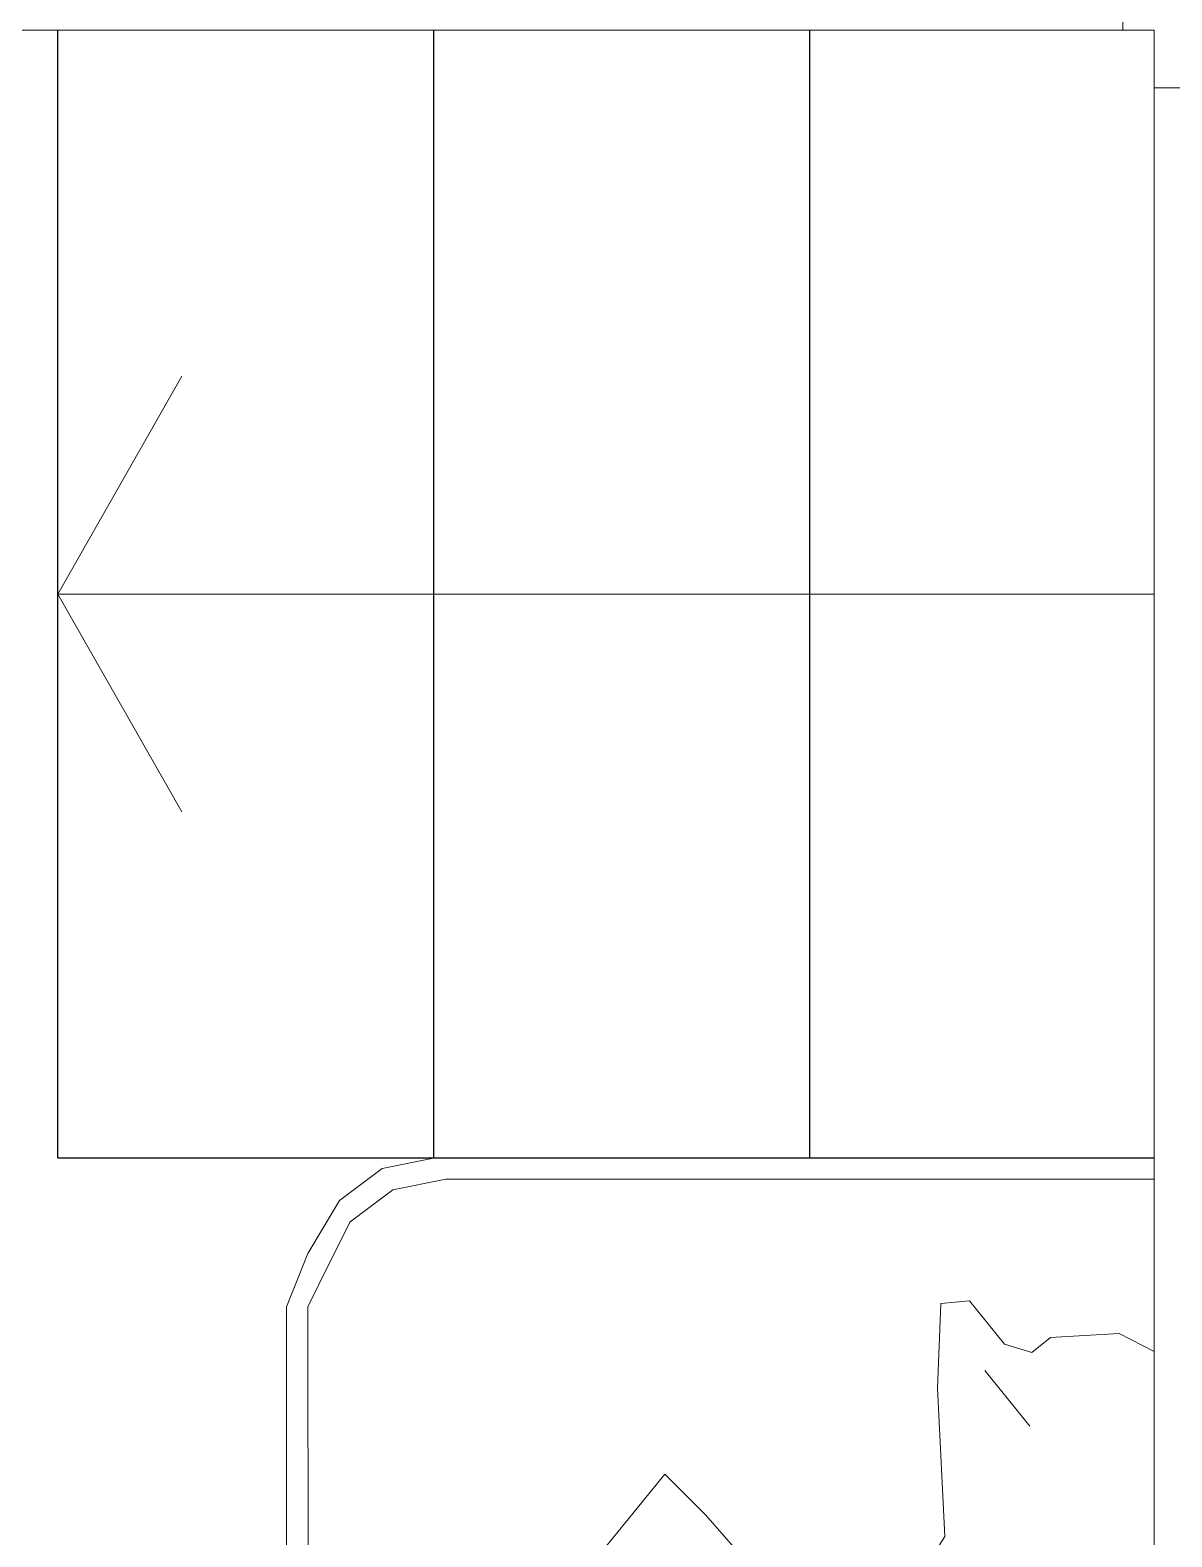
# Model space of a CAD drawing. Header units: millimetres. Extents: x 3468 to 20390, y -976 to 7887.
# Drawn here: x 9908 to 9999.1, y 6007.1 to 6127.4 of the extents above; entities that cross this region are included whole.
import ezdxf

# ---------------------------------------------------------------- set-up
doc = ezdxf.new("R2010")
doc.units = ezdxf.units.MM
for name, color, linetype, lineweight in [('A-FURN', 9, 'Continuous', 13), ('PROIEZIONI', 145, 'Continuous', 13), ('vetro', 140, 'Continuous', 15), ('Wall', 7, 'Continuous', 20)]:
    doc.layers.add(name, color=color, linetype=linetype, lineweight=lineweight)

msp = doc.modelspace()

# ---------------------------------------------------------------- linework, layer by layer
at = {"color": 1}
for p, q in [((9910.2, 6037.38), (9910.2, 6127.38)), ((9940.2, 6037.38), (9940.2, 6127.38)), ((9970.2, 6037.38), (9970.2, 6127.38)), ((9910.2, 6037.38), (9997.7, 6037.38))]:
    msp.add_line(p, q, dxfattribs=at)
at = {"layer": 'A-FURN'}
for p, q in [((9630.2, 6127.38), (9997.7, 6127.38)), ((9997.7, 6122.77), (10037.7, 6122.77)), ((9936.08, 6036.53), (9940.32, 6037.38)), ((9997.7, 6037.38), (9940.32, 6037.38)), ((9936.08, 6036.53), (9932.69, 6033.98)), ((9936.93, 6034.83), (9933.54, 6032.29)), ((9941.17, 6035.68), (9936.93, 6034.83)), ((9979.33, 6035.68), (9941.17, 6035.68)), ((9979.33, 6035.68), (9997.7, 6035.68)), ((9932.69, 6033.98), (9930.15, 6029.75)), ((9933.54, 6032.29), (9931.84, 6028.9)), ((9930.15, 6029.75), (9928.45, 6025.51)), ((9931.84, 6028.9), (9930.15, 6025.51)), ((9928.45, 6021.27), (9928.45, 6025.51)), ((9930.15, 6025.51), (9930.15, 6023.92)), ((9980.41, 6019), (9980.66, 6025.77)), ((9980.66, 6025.77), (9982.95, 6025.98)), ((9982.95, 6025.98), (9985.75, 6022.52)), ((9930.15, 6023.92), (9930.19, 5977.15)), ((9987.94, 6021.84), (9989.43, 6023.04)), ((9989.43, 6023.04), (9994.89, 6023.37)), ((9994.89, 6023.37), (9997.7, 6021.94)), ((9985.75, 6022.52), (9987.94, 6021.84)), ((9928.45, 5972.63), (9928.45, 6021.27)), ((9984.18, 6020.42), (9987.78, 6015.97)), ((9980.98, 6007.18), (9980.41, 6019)), ((9978.82, 6003.78), (9980.98, 6007.18))]:
    msp.add_line(p, q, dxfattribs=at)
msp.add_lwpolyline([(9952.37, 6004.44), (9958.65, 6012.15), (9961.88, 6008.89), (9967.71, 6002.25)], dxfattribs=at)
at = {"layer": 'PROIEZIONI'}
for q in [(9920.1, 6099.76), (9920.1, 6065), (9997.7, 6082.38)]:
    msp.add_line((9910.2, 6082.38), q, dxfattribs=at)
at = {"layer": 'vetro'}
msp.add_line((9997.7, 5789.61), (9997.7, 6122.77), dxfattribs=at)
at = {"layer": 'Wall'}
for p, q in [((9997.7, 6127.38), (9995.2, 6127.38)), ((9997.7, 6122.77), (9997.7, 6127.38))]:
    msp.add_line(p, q, dxfattribs=at)
msp.add_lwpolyline([(9995.2, 6132.38), (9995.2, 6127.38), (9997.7, 6127.38), (9997.7, 6122.77), (10005.2, 6122.77), (10005.2, 6132.38), (9995.2, 6132.38)], dxfattribs=at)

doc.saveas('drawing.dxf')
